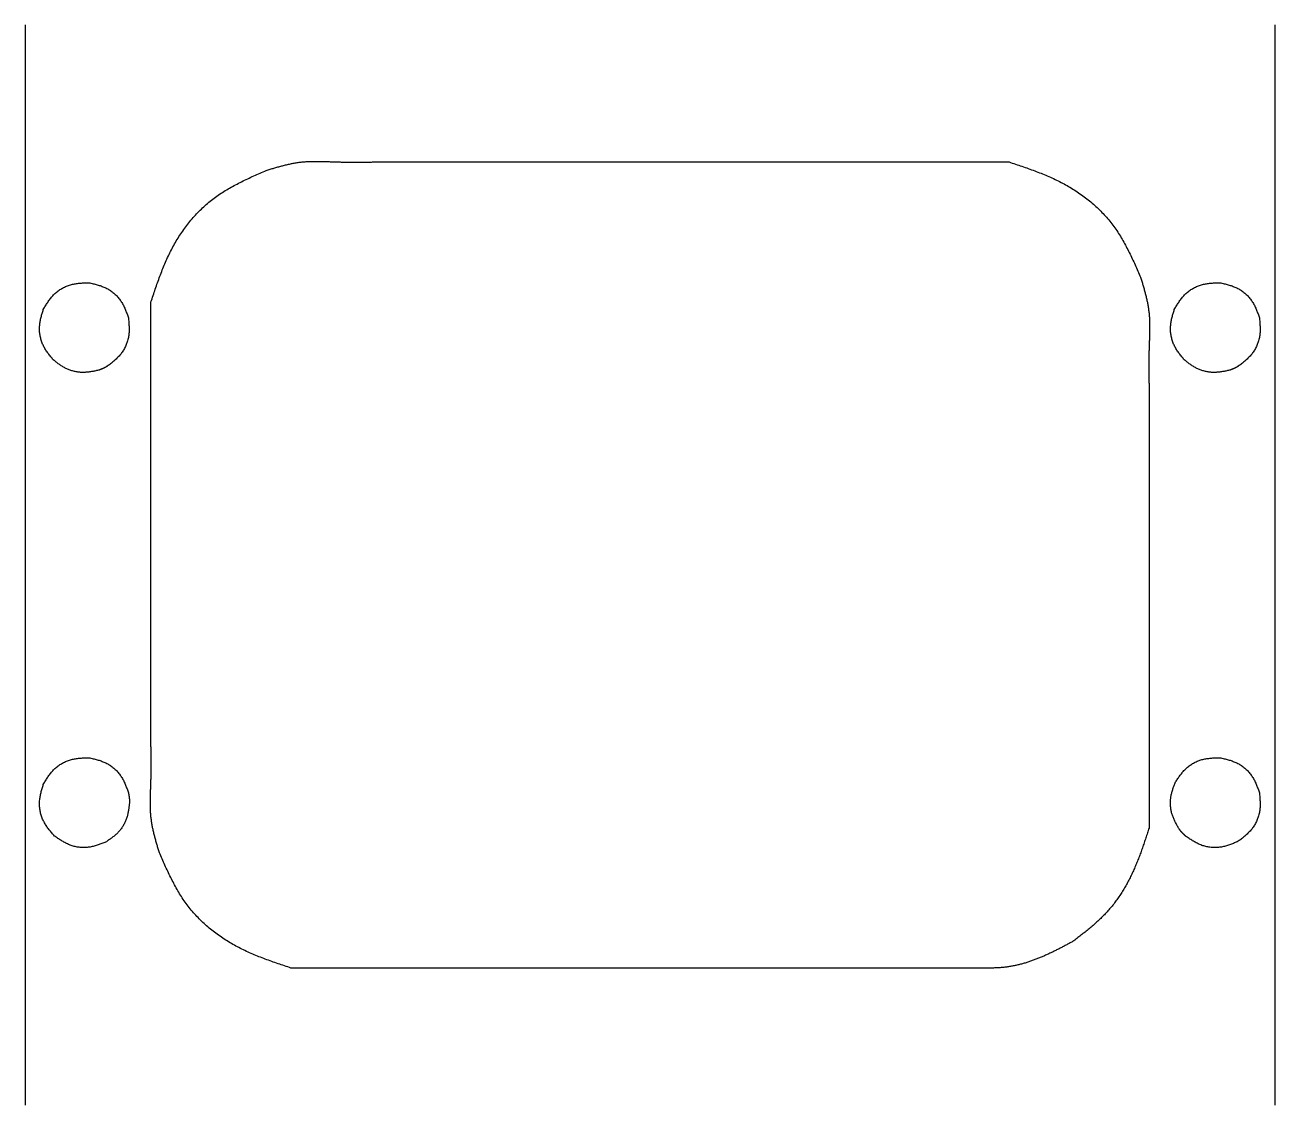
# Model space of a CAD drawing. Extents: x 0 to 125, y 0 to 433.
# Drawn here: x 0.1 to 125.1, y 108.3 to 216.3 of the extents above; entities that cross this region are included whole.
import ezdxf

# ---------------------------------------------------------------- set-up
doc = ezdxf.new("R2010")
doc.units = 0
doc.layers.add('Layer_1', color=7, linetype='CONTINUOUS')

msp = doc.modelspace()

# ---------------------------------------------------------------- linework, layer by layer
at = {"layer": 'Layer_1', "color": 7}
for p, q in [((0.141111, 216.282232), (0.141111, 108.282228)), ((125.141109, 108.282228), (125.141109, 216.282232)), ((7.481711, 181.75243), (7.481711, 181.75243)), ((120.581711, 181.75243), (120.581711, 181.75243)), ((10.591111, 138.532245), (10.591111, 138.532245)), ((115.55051, 135.88723), (115.55051, 135.88723)), ((104.906411, 124.616544), (104.906411, 124.616544))]:
    msp.add_line(p, q, dxfattribs=at)
for points, knots in [([(24.273679, 201.74435), (24.401319, 201.782933), (24.656596, 201.860099), (25.040014, 201.974172), (25.423677, 202.084671), (25.808019, 202.189941), (26.193443, 202.288228), (26.58013, 202.377719), (26.968228, 202.456659), (27.357694, 202.523279), (27.75075, 202.576062), (28.147114, 202.612878), (28.546034, 202.635771), (28.946354, 202.646906), (29.347665, 202.648469), (29.749767, 202.64262), (30.152125, 202.631586), (30.554776, 202.617598), (30.957784, 202.60283), (31.360581, 202.58949), (31.763226, 202.579755), (32.16568, 202.573231), (32.567827, 202.569527), (32.969641, 202.568249), (33.371105, 202.568989), (33.772406, 202.571342), (34.173541, 202.574905), (34.574511, 202.579272), (34.841822, 202.582453), (34.975478, 202.584043)], [0, 0, 0, 0, 0.400033, 0.800053, 1.200075, 1.597785, 1.995502, 2.393273, 2.788389, 3.183468, 3.578424, 3.977835, 4.377371, 4.776949, 5.179116, 5.581225, 5.983335, 6.386623, 6.789902, 7.193173, 7.595668, 7.998174, 8.400684, 8.802151, 9.203614, 9.605077, 10.00607, 10.407065, 10.80806, 10.80806, 10.80806, 10.80806]), ([(34.975478, 202.584032), (35.760256, 202.584032), (37.329813, 202.584032), (39.684147, 202.584032), (42.038482, 202.584032), (44.392816, 202.584032), (46.747151, 202.584032), (49.101485, 202.584032), (51.455819, 202.584032), (53.810154, 202.584032), (56.164488, 202.584032), (58.518823, 202.584032), (60.873157, 202.584032), (63.227492, 202.584032), (65.581827, 202.584032), (67.936161, 202.584032), (70.290495, 202.584032), (72.64483, 202.584032), (74.999164, 202.584032), (77.353499, 202.584032), (79.707833, 202.584032), (82.062168, 202.584032), (84.416502, 202.584032), (86.770836, 202.584032), (89.125171, 202.584032), (91.479505, 202.584032), (93.833839, 202.584032), (96.188174, 202.584032), (97.757731, 202.584032), (98.542509, 202.584032)], [0, 0, 0, 0, 2.354335, 4.708669, 7.063004, 9.417338, 11.771673, 14.126007, 16.480341, 18.834676, 21.18901, 23.543345, 25.897679, 28.252014, 30.606349, 32.960683, 35.315017, 37.669352, 40.023686, 42.37802, 44.732355, 47.08669, 49.441024, 51.795358, 54.149693, 56.504027, 58.858361, 61.212696, 63.567031, 63.567031, 63.567031, 63.567031]), ([(98.542509, 202.584032), (98.757395, 202.512437), (99.187163, 202.369248), (99.830839, 202.151536), (100.47206, 201.928139), (101.109739, 201.696195), (101.742655, 201.45281), (102.370031, 201.194892), (102.990254, 200.919669), (103.601556, 200.624733), (104.20178, 200.307836), (104.788667, 199.966818), (105.361057, 199.601925), (105.917805, 199.213362), (106.45761, 198.801425), (106.978853, 198.366045), (107.478473, 197.908455), (107.954824, 197.429037), (108.405893, 196.92814), (108.830227, 196.405154), (109.225418, 195.860495), (109.593875, 195.298013), (109.939315, 194.719397), (110.264389, 194.127545), (110.572268, 193.525058), (110.866565, 192.914019), (111.150881, 192.296439), (111.42867, 191.674051), (111.61144, 191.25806), (111.702827, 191.050061)], [0, 0, 0, 0, 0.679498, 1.358982, 2.03848, 2.716517, 3.394554, 4.072636, 4.751272, 5.429889, 6.108445, 6.786991, 7.465623, 8.14428, 8.823187, 9.50208, 10.181057, 10.854966, 11.528806, 12.202402, 12.874434, 13.546684, 14.218999, 14.89559, 15.572069, 16.248543, 16.930104, 17.611648, 18.293218, 18.293218, 18.293218, 18.293218]), ([(12.739711, 188.584031), (12.811306, 188.798917), (12.954495, 189.228685), (13.172207, 189.872361), (13.395603, 190.513581), (13.627548, 191.151261), (13.870933, 191.784177), (14.128852, 192.411554), (14.404075, 193.031776), (14.699013, 193.643079), (15.01591, 194.243303), (15.356928, 194.83019), (15.72182, 195.40258), (16.110382, 195.959328), (16.522318, 196.499133), (16.957698, 197.020375), (17.415289, 197.519996), (17.894707, 197.996347), (18.395603, 198.447415), (18.918588, 198.871749), (19.463248, 199.26694), (20.02573, 199.635397), (20.604345, 199.980838), (21.196197, 200.305912), (21.798683, 200.613791), (22.409722, 200.908087), (23.027302, 201.192403), (23.649689, 201.470192), (24.06568, 201.652963), (24.273679, 201.74435)], [0, 0, 0, 0, 0.679498, 1.358981, 2.038479, 2.716517, 3.394554, 4.072637, 4.751272, 5.429891, 6.108447, 6.786993, 7.465624, 8.144281, 8.823188, 9.502081, 10.181058, 10.854967, 11.528806, 12.202402, 12.874434, 13.546683, 14.218999, 14.895589, 15.572067, 16.24854, 16.930102, 17.611646, 18.293215, 18.293215, 18.293215, 18.293215]), ([(1.973673, 187.837048), (2.00938, 187.897083), (2.080793, 188.017151), (2.189042, 188.19658), (2.299275, 188.374227), (2.412555, 188.549377), (2.529978, 188.721211), (2.652708, 188.888978), (2.78168, 189.051661), (2.917598, 189.2082), (3.061814, 189.358137), (3.214964, 189.50003), (3.376415, 189.633582), (3.545266, 189.75837), (3.72089, 189.87416), (3.902811, 189.980578), (4.089817, 190.076915), (4.281347, 190.162945), (4.476889, 190.238236), (4.67565, 190.30222), (4.87706, 190.354489), (5.080176, 190.3963), (5.285242, 190.429049), (5.49168, 190.453869), (5.699061, 190.472073), (5.907302, 190.485043), (6.116226, 190.494136), (6.32573, 190.500626), (6.465421, 190.504078), (6.535268, 190.505804)], [0, 0, 0, 0, 0.209554, 0.419099, 0.628652, 0.836736, 1.044819, 1.252937, 1.460203, 1.667452, 1.874638, 2.084001, 2.293441, 2.502905, 2.713573, 2.924216, 3.134884, 3.344356, 3.553805, 3.763176, 3.970425, 4.177737, 4.385066, 4.593239, 4.801379, 5.009518, 5.219122, 5.428719, 5.638323, 5.638323, 5.638323, 5.638323]), ([(6.535268, 190.505804), (6.603398, 190.490397), (6.739657, 190.459583), (6.943755, 190.412082), (7.146771, 190.362142), (7.348353, 190.308532), (7.548063, 190.249958), (7.745545, 190.185081), (7.94012, 190.112696), (8.130999, 190.031807), (8.318164, 189.940986), (8.50044, 189.839183), (8.677348, 189.726908), (8.848208, 189.604887), (9.012604, 189.473646), (9.170033, 189.333518), (9.319446, 189.185439), (9.460454, 189.029872), (9.592489, 188.867171), (9.714764, 188.697913), (9.826715, 188.522515), (9.929247, 188.342263), (10.023762, 188.157354), (10.111161, 187.968691), (10.192558, 187.777086), (10.269244, 187.583047), (10.342453, 187.387159), (10.413365, 187.189915), (10.459815, 187.058128), (10.48304, 186.992233)], [0, 0, 0, 0, 0.209553, 0.419097, 0.62865, 0.836732, 1.044815, 1.252932, 1.460198, 1.667446, 1.874632, 2.083993, 2.293432, 2.502895, 2.713562, 2.924205, 3.134872, 3.344342, 3.553789, 3.763158, 3.970406, 4.177717, 4.385046, 4.593218, 4.801357, 5.009495, 5.219099, 5.428694, 5.638298, 5.638298, 5.638298, 5.638298]), ([(111.702827, 191.050061), (111.741411, 190.922421), (111.818576, 190.667145), (111.932649, 190.283727), (112.043149, 189.900065), (112.148418, 189.515722), (112.246706, 189.130298), (112.336197, 188.743611), (112.415137, 188.355514), (112.481756, 187.966049), (112.534539, 187.572993), (112.571355, 187.176629), (112.594249, 186.777709), (112.605384, 186.377389), (112.606948, 185.976078), (112.601098, 185.573976), (112.590065, 185.171619), (112.576076, 184.768967), (112.561308, 184.365959), (112.547968, 183.963162), (112.538233, 183.560517), (112.531708, 183.158063), (112.528004, 182.755917), (112.526727, 182.354103), (112.527467, 181.952638), (112.52982, 181.551337), (112.533382, 181.150202), (112.53775, 180.749231), (112.54093, 180.481921), (112.54252, 180.348265)], [0, 0, 0, 0, 0.400032, 0.800052, 1.200073, 1.597783, 1.995501, 2.393271, 2.788387, 3.183466, 3.578421, 3.977832, 4.377368, 4.776946, 5.179113, 5.581221, 5.983332, 6.38662, 6.7899, 7.193171, 7.595665, 7.99817, 8.40068, 8.802147, 9.203611, 9.605074, 10.006068, 10.407062, 10.808057, 10.808057, 10.808057, 10.808057]), ([(115.073673, 187.837048), (115.10938, 187.897083), (115.180794, 188.017151), (115.289042, 188.19658), (115.399276, 188.374227), (115.512556, 188.549377), (115.62998, 188.721211), (115.752709, 188.888978), (115.881681, 189.051661), (116.017598, 189.2082), (116.161814, 189.358137), (116.314964, 189.50003), (116.476415, 189.633582), (116.645266, 189.758369), (116.820889, 189.87416), (117.00281, 189.980578), (117.189816, 190.076915), (117.381346, 190.162946), (117.576888, 190.238239), (117.77565, 190.302223), (117.97706, 190.354492), (118.180176, 190.396302), (118.385243, 190.42905), (118.591681, 190.45387), (118.799062, 190.472075), (119.007302, 190.485046), (119.216226, 190.494139), (119.425729, 190.500629), (119.56542, 190.504081), (119.635267, 190.505807)], [0, 0, 0, 0, 0.209554, 0.419099, 0.628652, 0.836736, 1.04482, 1.252938, 1.460204, 1.667452, 1.874637, 2.084, 2.293441, 2.502904, 2.713572, 2.924216, 3.134884, 3.344356, 3.553805, 3.763176, 3.970426, 4.177738, 4.385068, 4.593241, 4.80138, 5.009519, 5.219123, 5.428719, 5.638323, 5.638323, 5.638323, 5.638323]), ([(119.635267, 190.505807), (119.703397, 190.490399), (119.839656, 190.459585), (120.043754, 190.412083), (120.24677, 190.362143), (120.448352, 190.308533), (120.648062, 190.249958), (120.845543, 190.185081), (121.040119, 190.112696), (121.230998, 190.031807), (121.418163, 189.940986), (121.60044, 189.839183), (121.777348, 189.726909), (121.948208, 189.604887), (122.112605, 189.473646), (122.270034, 189.333518), (122.419447, 189.185439), (122.560456, 189.029872), (122.692491, 188.867171), (122.814766, 188.697913), (122.926717, 188.522516), (123.029248, 188.342263), (123.123763, 188.157354), (123.21116, 187.968692), (123.292558, 187.777086), (123.369244, 187.583047), (123.442452, 187.387159), (123.513365, 187.189915), (123.559814, 187.058128), (123.58304, 186.992233)], [0, 0, 0, 0, 0.209553, 0.419097, 0.62865, 0.836732, 1.044815, 1.252932, 1.460198, 1.667447, 1.874632, 2.083994, 2.293434, 2.502897, 2.713564, 2.924207, 3.134874, 3.344345, 3.553792, 3.763162, 3.970409, 4.177719, 4.385047, 4.59322, 4.801358, 5.009497, 5.219101, 5.428696, 5.6383, 5.6383, 5.6383, 5.6383]), ([(2.971464, 182.793969), (2.928731, 182.846411), (2.843266, 182.951293), (2.716021, 183.109392), (2.59097, 183.26868), (2.469081, 183.429862), (2.351421, 183.593642), (2.239017, 183.760801), (2.133056, 183.931845), (2.034693, 184.107073), (1.944768, 184.287509), (1.864733, 184.473275), (1.794659, 184.663743), (1.734648, 184.85802), (1.684719, 185.055498), (1.645055, 185.255658), (1.615907, 185.457248), (1.597309, 185.659718), (1.589481, 185.862499), (1.592678, 186.064745), (1.607081, 186.265849), (1.631301, 186.465365), (1.664163, 186.663909), (1.704481, 186.861314), (1.750964, 187.057598), (1.802359, 187.253091), (1.857412, 187.448036), (1.914952, 187.64272), (1.954099, 187.772271), (1.973673, 187.837048)], [0, 0, 0, 0, 0.202945, 0.405882, 0.608826, 0.810453, 1.01208, 1.213737, 1.414644, 1.615535, 1.81637, 2.019171, 2.22204, 2.42493, 2.628896, 2.832841, 3.036808, 3.23968, 3.442531, 3.645313, 3.846179, 4.047103, 4.248043, 4.44975, 4.651427, 4.853104, 5.056113, 5.259114, 5.462123, 5.462123, 5.462123, 5.462123]), ([(12.739711, 144.216186), (12.739711, 144.763937), (12.739711, 145.85944), (12.739711, 147.502694), (12.739711, 149.145947), (12.739711, 150.789201), (12.739711, 152.432454), (12.739711, 154.075707), (12.739711, 155.71896), (12.739711, 157.362213), (12.739711, 159.005467), (12.739711, 160.64872), (12.739711, 162.291974), (12.739711, 163.935227), (12.739711, 165.578481), (12.739711, 167.221734), (12.739711, 168.864988), (12.739711, 170.508241), (12.739711, 172.151495), (12.739711, 173.794749), (12.739711, 175.438003), (12.739711, 177.081257), (12.739711, 178.72451), (12.739711, 180.367764), (12.739711, 182.011017), (12.739711, 183.65427), (12.739711, 185.297524), (12.739711, 186.940778), (12.739711, 188.03628), (12.739711, 188.584031)], [0, 0, 0, 0, 1.643254, 3.286508, 4.929761, 6.573015, 8.216268, 9.859521, 11.502774, 13.146027, 14.78928, 16.432534, 18.075788, 19.719041, 21.362295, 23.005548, 24.648802, 26.292055, 27.935309, 29.578563, 31.221817, 32.865071, 34.508325, 36.151578, 37.794831, 39.438084, 41.081338, 42.724592, 44.367845, 44.367845, 44.367845, 44.367845]), ([(116.071464, 182.793969), (116.028731, 182.846411), (115.943267, 182.951293), (115.816023, 183.109392), (115.690972, 183.26868), (115.569083, 183.429863), (115.451422, 183.593643), (115.339018, 183.760802), (115.233056, 183.931847), (115.134692, 184.107075), (115.044767, 184.287511), (114.964733, 184.473278), (114.89466, 184.663746), (114.83465, 184.858023), (114.784721, 185.0555), (114.745057, 185.255658), (114.715908, 185.457248), (114.69731, 185.659718), (114.689482, 185.862498), (114.692677, 186.064745), (114.707081, 186.265849), (114.7313, 186.465365), (114.764163, 186.663909), (114.804481, 186.861314), (114.850964, 187.057598), (114.90236, 187.253091), (114.957412, 187.448036), (115.014952, 187.64272), (115.054099, 187.772271), (115.073673, 187.837048)], [0, 0, 0, 0, 0.202944, 0.405881, 0.608825, 0.810452, 1.01208, 1.213737, 1.414645, 1.615537, 1.816373, 2.019173, 2.222042, 2.424931, 2.628897, 2.832841, 3.036807, 3.239679, 3.44253, 3.645312, 3.846179, 4.047102, 4.248042, 4.44975, 4.651427, 4.853103, 5.056112, 5.259113, 5.462122, 5.462122, 5.462122, 5.462122]), ([(10.48304, 186.992233), (10.48944, 186.922676), (10.502238, 186.783565), (10.520129, 186.574778), (10.535366, 186.366266), (10.54667, 186.157983), (10.552673, 185.949947), (10.551991, 185.742083), (10.54327, 185.534663), (10.525318, 185.32813), (10.496773, 185.122062), (10.456276, 184.917248), (10.404162, 184.714305), (10.34091, 184.514102), (10.266891, 184.317197), (10.182267, 184.124172), (10.087604, 183.936315), (9.983223, 183.754136), (9.869286, 183.578286), (9.746097, 183.409692), (9.61388, 183.249017), (9.474135, 183.0958), (9.327485, 182.948768), (9.175066, 182.807344), (9.017995, 182.670717), (8.857153, 182.537819), (8.693479, 182.407656), (8.527805, 182.279258), (8.416824, 182.194355), (8.361333, 182.151902)], [0, 0, 0, 0, 0.209552, 0.419096, 0.628648, 0.836731, 1.044814, 1.25293, 1.460196, 1.667445, 1.87463, 2.083992, 2.293431, 2.502894, 2.71356, 2.924203, 3.13487, 3.34434, 3.553787, 3.763157, 3.970406, 4.177718, 4.385047, 4.593219, 4.801358, 5.009497, 5.219101, 5.428696, 5.6383, 5.6383, 5.6383, 5.6383]), ([(123.58304, 186.992233), (123.589439, 186.922676), (123.602238, 186.783564), (123.620128, 186.574777), (123.635365, 186.366265), (123.646668, 186.157982), (123.652671, 185.949947), (123.651989, 185.742083), (123.643269, 185.534662), (123.625317, 185.32813), (123.596773, 185.122062), (123.556275, 184.917249), (123.50416, 184.714306), (123.440908, 184.514102), (123.366888, 184.317197), (123.282265, 184.124172), (123.187603, 183.936314), (123.083223, 183.754134), (122.969285, 183.578283), (122.846097, 183.409689), (122.713879, 183.249014), (122.574134, 183.095798), (122.427484, 182.948766), (122.275065, 182.807343), (122.117994, 182.670716), (121.957152, 182.537818), (121.793478, 182.407656), (121.627804, 182.279258), (121.516823, 182.194355), (121.461332, 182.151902)], [0, 0, 0, 0, 0.209552, 0.419097, 0.628649, 0.836732, 1.044815, 1.252931, 1.460196, 1.667445, 1.87463, 2.083992, 2.293431, 2.502894, 2.713561, 2.924204, 3.134871, 3.344342, 3.553789, 3.763159, 3.970407, 4.177719, 4.385048, 4.593221, 4.801359, 5.009498, 5.219101, 5.428697, 5.638301, 5.638301, 5.638301, 5.638301]), ([(7.481711, 181.75243), (7.422874, 181.74028), (7.305202, 181.715979), (7.128501, 181.680467), (6.951714, 181.646888), (6.774694, 181.616174), (6.597329, 181.589302), (6.419438, 181.567252), (6.241062, 181.551017), (6.062358, 181.541519), (5.883033, 181.539698), (5.703441, 181.546576), (5.523991, 181.562027), (5.345212, 181.585889), (5.167498, 181.618024), (4.991236, 181.658408), (4.817293, 181.706862), (4.646041, 181.763271), (4.477912, 181.827616), (4.313451, 181.899856), (4.153104, 181.979954), (3.996749, 182.06681), (3.843679, 182.159699), (3.69363, 182.257705), (3.546198, 182.359901), (3.400789, 182.465464), (3.256861, 182.573549), (3.113864, 182.683374), (3.018931, 182.757104), (2.971464, 182.793969)], [0, 0, 0, 0, 0.180235, 0.360465, 0.540699, 0.720063, 0.899428, 1.078814, 1.257741, 1.436657, 1.615538, 1.795553, 1.975612, 2.155683, 2.336451, 2.517207, 2.697977, 2.877954, 3.057919, 3.237836, 3.416616, 3.595436, 3.774267, 3.953651, 4.133014, 4.312377, 4.49268, 4.672979, 4.853284, 4.853284, 4.853284, 4.853284]), ([(120.581711, 181.75243), (120.522874, 181.74028), (120.405202, 181.71598), (120.2285, 181.680468), (120.051713, 181.64689), (119.874693, 181.616176), (119.697328, 181.589304), (119.519437, 181.567253), (119.341061, 181.551018), (119.162358, 181.541519), (118.983032, 181.539699), (118.803441, 181.546576), (118.62399, 181.562027), (118.445211, 181.585889), (118.267497, 181.618024), (118.091235, 181.658408), (117.917292, 181.706862), (117.74604, 181.763272), (117.577911, 181.827618), (117.41345, 181.899859), (117.253104, 181.979957), (117.096749, 182.066812), (116.943678, 182.159701), (116.793629, 182.257707), (116.646197, 182.359902), (116.500788, 182.465465), (116.35686, 182.57355), (116.213864, 182.683374), (116.118931, 182.757104), (116.071464, 182.793969)], [0, 0, 0, 0, 0.180235, 0.360465, 0.540699, 0.720064, 0.899429, 1.078814, 1.257741, 1.436657, 1.615538, 1.795553, 1.975612, 2.155684, 2.336452, 2.517207, 2.697977, 2.877955, 3.05792, 3.237837, 3.416618, 3.595437, 3.774268, 3.953652, 4.133015, 4.312377, 4.49268, 4.672979, 4.853283, 4.853283, 4.853283, 4.853283]), ([(8.361347, 182.151902), (8.350933, 182.146038), (8.330106, 182.134311), (8.298847, 182.116752), (8.267553, 182.09926), (8.236207, 182.081866), (8.20479, 182.064604), (8.173284, 182.047507), (8.141671, 182.030608), (8.109936, 182.013941), (8.07806, 181.997537), (8.046028, 181.981431), (8.013842, 181.965628), (7.981505, 181.950131), (7.949019, 181.934945), (7.916387, 181.920074), (7.883614, 181.905523), (7.850701, 181.891296), (7.817652, 181.877397), (7.784469, 181.863831), (7.751154, 181.850603), (7.717725, 181.837675), (7.684193, 181.825009), (7.650577, 181.812568), (7.616889, 181.800315), (7.583145, 181.788213), (7.549358, 181.776223), (7.515541, 181.764308), (7.492988, 181.756389), (7.481711, 181.75243)], [0, 0, 0, 0, 0.035853, 0.071706, 0.107559, 0.143406, 0.179252, 0.215099, 0.250944, 0.286789, 0.322634, 0.35849, 0.394347, 0.430203, 0.466064, 0.501924, 0.537784, 0.573637, 0.60949, 0.645342, 0.681183, 0.717024, 0.752866, 0.788712, 0.824559, 0.860405, 0.896259, 0.932113, 0.967968, 0.967968, 0.967968, 0.967968]), ([(121.461347, 182.151902), (121.450933, 182.146038), (121.430106, 182.134311), (121.398847, 182.116752), (121.367553, 182.09926), (121.336206, 182.081866), (121.304789, 182.064604), (121.273283, 182.047507), (121.24167, 182.030608), (121.209936, 182.013941), (121.17806, 181.997537), (121.146028, 181.981431), (121.113841, 181.965628), (121.081504, 181.950131), (121.049019, 181.934945), (121.016386, 181.920074), (120.983613, 181.905523), (120.950701, 181.891296), (120.917651, 181.877397), (120.884468, 181.863831), (120.851153, 181.850603), (120.817723, 181.837675), (120.784192, 181.825009), (120.750575, 181.812568), (120.716888, 181.800316), (120.683144, 181.788213), (120.649356, 181.776223), (120.61554, 181.764308), (120.592987, 181.756389), (120.581711, 181.75243)], [0, 0, 0, 0, 0.035853, 0.071706, 0.10756, 0.143406, 0.179253, 0.2151, 0.250945, 0.28679, 0.322634, 0.358491, 0.394347, 0.430204, 0.466064, 0.501925, 0.537785, 0.573638, 0.60949, 0.645343, 0.681184, 0.717026, 0.752867, 0.788714, 0.82456, 0.860406, 0.89626, 0.932114, 0.967968, 0.967968, 0.967968, 0.967968]), ([(112.542509, 180.348265), (112.542509, 179.800514), (112.542509, 178.705012), (112.542509, 177.061758), (112.542509, 175.418505), (112.542509, 173.775252), (112.542509, 172.131998), (112.542509, 170.488745), (112.542509, 168.845491), (112.542509, 167.202238), (112.542509, 165.558984), (112.542509, 163.915731), (112.542509, 162.272477), (112.542509, 160.629223), (112.542509, 158.985969), (112.542509, 157.342716), (112.542509, 155.699462), (112.542509, 154.056209), (112.542509, 152.412956), (112.542509, 150.769703), (112.542509, 149.126449), (112.542509, 147.483195), (112.542509, 145.839941), (112.542509, 144.196687), (112.542509, 142.553434), (112.542509, 140.910181), (112.542509, 139.266927), (112.542509, 137.623673), (112.542509, 136.528171), (112.542509, 135.98042)], [0, 0, 0, 0, 1.643253, 3.286507, 4.92976, 6.573013, 8.216267, 9.85952, 11.502774, 13.146027, 14.78928, 16.432534, 18.075788, 19.719042, 21.362296, 23.005549, 24.648803, 26.292056, 27.935309, 29.578562, 31.221816, 32.86507, 34.508325, 36.151578, 37.794831, 39.438084, 41.081338, 42.724592, 44.367845, 44.367845, 44.367845, 44.367845]), ([(13.579393, 133.514396), (13.540809, 133.642036), (13.463644, 133.897311), (13.349571, 134.280729), (13.239072, 134.664391), (13.133802, 135.048733), (13.035515, 135.434156), (12.946024, 135.820843), (12.867084, 136.20894), (12.800464, 136.598405), (12.747681, 136.991461), (12.710865, 137.387825), (12.687972, 137.786745), (12.676837, 138.187064), (12.675274, 138.588375), (12.681123, 138.990477), (12.692157, 139.392834), (12.706145, 139.795484), (12.720913, 140.198492), (12.734252, 140.60129), (12.743988, 141.003935), (12.750512, 141.406388), (12.754216, 141.808535), (12.755494, 142.210348), (12.754754, 142.611813), (12.752401, 143.013114), (12.748838, 143.414249), (12.744471, 143.815219), (12.74129, 144.08253), (12.7397, 144.216186)], [0, 0, 0, 0, 0.400031, 0.800051, 1.200072, 1.597782, 1.995498, 2.393268, 2.788384, 3.183462, 3.578417, 3.977829, 4.377365, 4.776943, 5.17911, 5.581217, 5.983327, 6.386615, 6.789894, 7.193165, 7.595659, 7.998165, 8.400675, 8.802142, 9.203605, 9.605068, 10.006062, 10.407056, 10.808051, 10.808051, 10.808051, 10.808051]), ([(1.973676, 140.337053), (2.009383, 140.397089), (2.080796, 140.517158), (2.189044, 140.69659), (2.299278, 140.87424), (2.412558, 141.049392), (2.529982, 141.221229), (2.652711, 141.388999), (2.781682, 141.551686), (2.917599, 141.70823), (3.061814, 141.858172), (3.214963, 142.000071), (3.376411, 142.133628), (3.545261, 142.258423), (3.720882, 142.37422), (3.902801, 142.480646), (4.089805, 142.57699), (4.281334, 142.663028), (4.476875, 142.738326), (4.675636, 142.802316), (4.877047, 142.854589), (5.080164, 142.896403), (5.285232, 142.929154), (5.491671, 142.953976), (5.699055, 142.972181), (5.907298, 142.985153), (6.116224, 142.994247), (6.32573, 143.000737), (6.465422, 143.00419), (6.53527, 143.005916)], [0, 0, 0, 0, 0.209556, 0.419103, 0.628658, 0.836744, 1.04483, 1.25295, 1.460219, 1.667472, 1.87466, 2.084025, 2.293468, 2.502934, 2.713604, 2.924249, 3.134919, 3.344393, 3.553843, 3.763217, 3.970467, 4.177781, 4.385112, 4.593287, 4.801429, 5.009571, 5.219177, 5.428775, 5.638382, 5.638382, 5.638382, 5.638382]), ([(6.53527, 143.005916), (6.603401, 142.990507), (6.73966, 142.95969), (6.943758, 142.912185), (7.146775, 142.86224), (7.348358, 142.808627), (7.548068, 142.750048), (7.745549, 142.685166), (7.940125, 142.612777), (8.131003, 142.531882), (8.318167, 142.441056), (8.500442, 142.339247), (8.677348, 142.226967), (8.848206, 142.10494), (9.0126, 141.973692), (9.170027, 141.833558), (9.319438, 141.685474), (9.460445, 141.529902), (9.592478, 141.367196), (9.714752, 141.197934), (9.826703, 141.022533), (9.929234, 140.842278), (10.02375, 140.657368), (10.111149, 140.468704), (10.192548, 140.277097), (10.269236, 140.083057), (10.342446, 139.887168), (10.413361, 139.689923), (10.459811, 139.558136), (10.483037, 139.492241)], [0, 0, 0, 0, 0.209555, 0.419101, 0.628654, 0.836739, 1.044823, 1.252941, 1.460208, 1.667458, 1.874645, 2.084009, 2.293449, 2.502914, 2.713583, 2.924228, 3.134898, 3.344371, 3.55382, 3.763193, 3.970443, 4.177756, 4.385086, 4.59326, 4.801401, 5.009541, 5.219146, 5.428742, 5.638347, 5.638347, 5.638347, 5.638347]), ([(115.147302, 140.498459), (115.183971, 140.555308), (115.257309, 140.669004), (115.368347, 140.838882), (115.481194, 141.007042), (115.596821, 141.17278), (115.716226, 141.335299), (115.840468, 141.493862), (115.970397, 141.6475), (116.106653, 141.795205), (116.250471, 141.936493), (116.402413, 142.070021), (116.561906, 142.195528), (116.728131, 142.312643), (116.900515, 142.421158), (117.078623, 142.520739), (117.26134, 142.610761), (117.448157, 142.69102), (117.638596, 142.761132), (117.831935, 142.820594), (118.02765, 142.869044), (118.224889, 142.907667), (118.423874, 142.937768), (118.624082, 142.960424), (118.825128, 142.97687), (119.026939, 142.988398), (119.229361, 142.996279), (119.432302, 143.001713), (119.567613, 143.004515), (119.63527, 143.005916)], [0, 0, 0, 0, 0.202949, 0.405889, 0.608838, 0.810469, 1.012102, 1.213764, 1.414676, 1.615573, 1.816414, 2.019218, 2.222091, 2.424985, 2.628955, 2.832904, 3.036875, 3.239751, 3.442606, 3.645392, 3.846262, 4.04719, 4.248134, 4.449846, 4.651528, 4.85321, 5.056223, 5.259229, 5.462244, 5.462244, 5.462244, 5.462244]), ([(119.63527, 143.005916), (119.703401, 142.990508), (119.83966, 142.959691), (120.043759, 142.912186), (120.246776, 142.862242), (120.448359, 142.808628), (120.648069, 142.750049), (120.84555, 142.685168), (121.040125, 142.612779), (121.231003, 142.531885), (121.418166, 142.441058), (121.600441, 142.33925), (121.777347, 142.226969), (121.948206, 142.104942), (122.1126, 141.973694), (122.270027, 141.83356), (122.419438, 141.685476), (122.560444, 141.529903), (122.692478, 141.367197), (122.814751, 141.197935), (122.926702, 141.022533), (123.029233, 140.842278), (123.123749, 140.657368), (123.211149, 140.468704), (123.292548, 140.277097), (123.369235, 140.083057), (123.442446, 139.887168), (123.51336, 139.689923), (123.559811, 139.558136), (123.583037, 139.492241)], [0, 0, 0, 0, 0.209555, 0.419101, 0.628655, 0.836739, 1.044824, 1.252942, 1.460208, 1.667458, 1.874643, 2.084007, 2.293448, 2.502913, 2.713583, 2.924228, 3.134897, 3.344371, 3.553821, 3.763194, 3.970444, 4.177757, 4.385087, 4.593261, 4.801401, 5.009541, 5.219146, 5.428743, 5.638348, 5.638348, 5.638348, 5.638348]), ([(3.102229, 135.174097), (3.056167, 135.226608), (2.964045, 135.331627), (2.826849, 135.490021), (2.691962, 135.649752), (2.560391, 135.81161), (2.433253, 135.976383), (2.311623, 136.144946), (2.196756, 136.317874), (2.08988, 136.49551), (1.991847, 136.678998), (1.904224, 136.868498), (1.827099, 137.063313), (1.760596, 137.262459), (1.704743, 137.465265), (1.659749, 137.671164), (1.625913, 137.878784), (1.603278, 138.087521), (1.592095, 138.296757), (1.592661, 138.50556), (1.605187, 138.713262), (1.628187, 138.919354), (1.660408, 139.124502), (1.700593, 139.328503), (1.747363, 139.531358), (1.799375, 139.733412), (1.855285, 139.934919), (1.913851, 140.136173), (1.953734, 140.270092), (1.973676, 140.337053)], [0, 0, 0, 0, 0.209551, 0.419093, 0.628644, 0.836725, 1.044806, 1.252921, 1.460185, 1.667432, 1.874615, 2.083975, 2.293413, 2.502875, 2.71354, 2.92418, 3.134845, 3.344315, 3.553761, 3.763129, 3.970376, 4.177686, 4.385013, 4.593183, 4.80132, 5.009457, 5.219059, 5.428653, 5.638255, 5.638255, 5.638255, 5.638255]), ([(115.55051, 135.88723), (115.520774, 135.939431), (115.461304, 136.043832), (115.37293, 136.200907), (115.28637, 136.358662), (115.202461, 136.517523), (115.1221, 136.677899), (115.046161, 136.840265), (114.975602, 137.004889), (114.911349, 137.171906), (114.854205, 137.341887), (114.805252, 137.514809), (114.764497, 137.690247), (114.731947, 137.867644), (114.707593, 138.046584), (114.691531, 138.226692), (114.683861, 138.407088), (114.684587, 138.587384), (114.693826, 138.767163), (114.711706, 138.945893), (114.73833, 139.123138), (114.772613, 139.298677), (114.813648, 139.472955), (114.860483, 139.645942), (114.912111, 139.817734), (114.967567, 139.988643), (115.025878, 140.158924), (115.086131, 140.328856), (115.126911, 140.441924), (115.147302, 140.498459)], [0, 0, 0, 0, 0.180229, 0.360453, 0.540682, 0.720041, 0.899401, 1.078781, 1.257702, 1.436613, 1.615488, 1.795498, 1.975552, 2.155618, 2.336379, 2.517128, 2.697891, 2.877863, 3.057822, 3.237734, 3.41651, 3.595324, 3.774149, 3.953528, 4.132885, 4.312242, 4.49254, 4.672833, 4.853132, 4.853132, 4.853132, 4.853132]), ([(10.483037, 139.492241), (10.485395, 139.480525), (10.490112, 139.457094), (10.49715, 139.42194), (10.504115, 139.386774), (10.51097, 139.351588), (10.517678, 139.316375), (10.524201, 139.281128), (10.530503, 139.245842), (10.536547, 139.210511), (10.542298, 139.175127), (10.547717, 139.139687), (10.552803, 139.104194), (10.557548, 139.068653), (10.561951, 139.033066), (10.566008, 138.997437), (10.569716, 138.961772), (10.573073, 138.926075), (10.576076, 138.890349), (10.578722, 138.854598), (10.581008, 138.818827), (10.582973, 138.78304), (10.584658, 138.747237), (10.586102, 138.711423), (10.587346, 138.675599), (10.588429, 138.639767), (10.58939, 138.60393), (10.59027, 138.568088), (10.590829, 138.544193), (10.591109, 138.532245)], [0, 0, 0, 0, 0.035852, 0.071703, 0.107554, 0.1434, 0.179246, 0.215092, 0.250936, 0.28678, 0.322624, 0.358478, 0.394334, 0.430189, 0.466047, 0.501906, 0.537765, 0.573616, 0.609468, 0.645319, 0.681159, 0.717, 0.75284, 0.788686, 0.824531, 0.860376, 0.896229, 0.932082, 0.967934, 0.967934, 0.967934, 0.967934]), ([(123.583037, 139.492241), (123.589437, 139.422684), (123.602236, 139.283574), (123.620128, 139.074787), (123.635366, 138.866277), (123.646671, 138.657996), (123.652676, 138.449961), (123.651998, 138.242098), (123.643283, 138.034679), (123.625338, 137.828148), (123.596799, 137.62208), (123.556304, 137.417268), (123.50419, 137.214326), (123.440938, 137.014123), (123.36692, 136.817218), (123.282298, 136.624194), (123.187637, 136.436337), (123.083258, 136.254159), (122.96932, 136.07831), (122.846131, 135.909719), (122.713913, 135.749048), (122.574166, 135.595836), (122.427514, 135.448809), (122.275093, 135.307391), (122.118019, 135.170769), (121.957174, 135.037877), (121.793496, 134.907721), (121.627819, 134.77933), (121.516836, 134.69443), (121.461344, 134.65198)], [0, 0, 0, 0, 0.209551, 0.419094, 0.628645, 0.836727, 1.044808, 1.252923, 1.460188, 1.667435, 1.874618, 2.083979, 2.293417, 2.502879, 2.713545, 2.924186, 3.134852, 3.344321, 3.553767, 3.763135, 3.970381, 4.17769, 4.385017, 4.593188, 4.801325, 5.009463, 5.219065, 5.428659, 5.638261, 5.638261, 5.638261, 5.638261]), ([(10.591111, 138.532245), (10.584485, 138.472535), (10.571233, 138.353116), (10.550403, 138.174093), (10.527707, 137.995586), (10.502216, 137.817743), (10.472964, 137.64076), (10.438964, 137.464766), (10.399284, 137.290107), (10.353096, 137.117219), (10.299414, 136.946111), (10.237379, 136.777439), (10.167234, 136.61155), (10.089298, 136.448899), (10.003824, 136.289816), (9.910954, 136.134664), (9.811126, 135.98421), (9.704564, 135.838774), (9.591419, 135.698759), (9.471899, 135.564672), (9.346176, 135.436927), (9.21526, 135.315066), (9.079621, 135.198193), (8.94005, 135.085774), (8.797303, 134.977138), (8.651979, 134.871467), (8.504713, 134.767984), (8.356081, 134.665923), (8.256628, 134.598421), (8.206901, 134.564669)], [0, 0, 0, 0, 0.18023, 0.360456, 0.540686, 0.720046, 0.899407, 1.078788, 1.257711, 1.436624, 1.615501, 1.795511, 1.975565, 2.155632, 2.336394, 2.517144, 2.697908, 2.87788, 3.057839, 3.237752, 3.416528, 3.595343, 3.774169, 3.953549, 4.132907, 4.312265, 4.492563, 4.672857, 4.853156, 4.853156, 4.853156, 4.853156]), ([(8.206901, 134.564669), (8.143819, 134.540233), (8.017659, 134.491361), (7.827974, 134.419198), (7.637837, 134.349489), (7.446875, 134.283373), (7.254748, 134.222081), (7.061033, 134.166833), (6.865613, 134.118913), (6.668562, 134.079511), (6.469165, 134.049743), (6.267757, 134.031024), (6.064955, 134.02323), (5.861639, 134.02618), (5.658394, 134.039705), (5.45577, 134.063823), (5.255036, 134.098394), (5.056726, 134.143288), (4.861449, 134.198525), (4.670087, 134.264078), (4.483273, 134.339924), (4.301002, 134.424607), (4.122325, 134.517208), (3.947037, 134.616554), (3.774721, 134.721419), (3.604676, 134.830712), (3.436282, 134.943313), (3.268904, 135.058199), (3.157788, 135.135464), (3.102229, 135.174097)], [0, 0, 0, 0, 0.202947, 0.405887, 0.608834, 0.810465, 1.012095, 1.213756, 1.414666, 1.615561, 1.8164, 2.019203, 2.222075, 2.424968, 2.628937, 2.832884, 3.036852, 3.23973, 3.442589, 3.645379, 3.846249, 4.047175, 4.248116, 4.449826, 4.651507, 4.853187, 5.056198, 5.259203, 5.462215, 5.462215, 5.462215, 5.462215]), ([(112.542509, 135.98042), (112.489205, 135.815375), (112.382596, 135.485286), (112.221217, 134.990626), (112.056929, 134.496978), (111.888279, 134.004854), (111.713819, 133.514806), (111.53201, 133.027144), (111.341431, 132.542544), (111.140763, 132.061741), (110.929372, 131.587012), (110.706139, 131.119208), (110.470725, 130.658903), (110.222196, 130.205702), (109.960169, 129.760334), (109.684147, 129.323651), (109.394079, 128.897189), (109.089656, 128.481909), (108.770593, 128.078916), (108.435068, 127.68762), (108.082636, 127.309479), (107.715457, 126.943542), (107.336115, 126.589073), (106.946562, 126.244741), (106.548637, 125.908988), (106.144029, 125.580047), (105.734356, 125.256111), (105.321107, 124.935389), (105.044644, 124.722827), (104.906411, 124.616544)], [0, 0, 0, 0, 0.520319, 1.040633, 1.560952, 2.081109, 2.601265, 3.121433, 3.642394, 4.163352, 4.6843, 5.20123, 5.718177, 6.235128, 6.751624, 7.268123, 7.784661, 8.298602, 8.812514, 9.326315, 9.844525, 10.36284, 10.881187, 11.401836, 11.922431, 12.443021, 12.96612, 13.489212, 14.012318, 14.012318, 14.012318, 14.012318]), ([(116.202229, 135.1741), (116.193434, 135.182192), (116.175845, 135.198375), (116.149487, 135.222677), (116.123181, 135.247034), (116.096953, 135.271471), (116.070828, 135.296017), (116.044833, 135.320698), (116.018993, 135.345541), (115.993336, 135.370572), (115.967885, 135.395819), (115.942671, 135.421305), (115.917696, 135.447032), (115.892967, 135.472997), (115.868487, 135.499199), (115.844261, 135.525639), (115.820295, 135.552311), (115.796595, 135.579217), (115.773164, 135.606354), (115.750009, 135.633722), (115.727133, 135.661318), (115.704508, 135.689115), (115.682101, 135.71709), (115.659882, 135.745217), (115.63782, 135.773468), (115.615883, 135.80182), (115.59404, 135.830248), (115.572259, 135.858727), (115.55776, 135.877729), (115.55051, 135.88723)], [0, 0, 0, 0, 0.035852, 0.071704, 0.107556, 0.143402, 0.179249, 0.215096, 0.25094, 0.286784, 0.322628, 0.358483, 0.394338, 0.430193, 0.466052, 0.501911, 0.537771, 0.573624, 0.609476, 0.645329, 0.681169, 0.717009, 0.75285, 0.788695, 0.82454, 0.860385, 0.896238, 0.932091, 0.967944, 0.967944, 0.967944, 0.967944]), ([(121.461341, 134.65198), (121.397165, 134.624399), (121.268816, 134.569239), (121.075774, 134.487705), (120.882174, 134.408781), (120.687576, 134.333668), (120.491576, 134.263671), (120.293673, 134.200084), (120.093708, 134.144278), (119.891735, 134.097525), (119.68693, 134.060991), (119.479624, 134.036215), (119.270508, 134.023066), (119.060555, 134.021357), (118.850412, 134.030908), (118.640683, 134.051742), (118.432765, 134.083719), (118.227245, 134.126692), (118.024791, 134.18071), (117.826379, 134.24577), (117.632709, 134.321865), (117.443807, 134.407426), (117.258653, 134.501465), (117.07705, 134.602723), (116.898572, 134.709889), (116.722475, 134.821793), (116.548105, 134.937237), (116.374795, 135.055128), (116.259752, 135.134442), (116.202229, 135.1741)], [0, 0, 0, 0, 0.209555, 0.419101, 0.628654, 0.836739, 1.044823, 1.252942, 1.46021, 1.667461, 1.874648, 2.084012, 2.293454, 2.502919, 2.713587, 2.924232, 3.1349, 3.344373, 3.553821, 3.763192, 3.970442, 4.177756, 4.385086, 4.593261, 4.801401, 5.009542, 5.219147, 5.428744, 5.63835, 5.63835, 5.63835, 5.63835]), ([(26.739712, 121.980419), (26.524826, 122.052015), (26.09506, 122.195206), (25.451385, 122.41292), (24.810166, 122.636319), (24.172487, 122.868266), (23.539572, 123.111653), (22.912196, 123.369573), (22.291974, 123.644798), (21.680672, 123.939737), (21.080448, 124.256635), (20.493562, 124.597653), (19.921173, 124.962546), (19.364425, 125.351108), (18.824619, 125.763044), (18.303377, 126.198423), (17.803756, 126.656013), (17.327404, 127.13543), (16.876335, 127.636325), (16.452, 128.15931), (16.056808, 128.703968), (15.68835, 129.26645), (15.342909, 129.845064), (15.017834, 130.436916), (14.709955, 131.039401), (14.415658, 131.650439), (14.131341, 132.268019), (13.853552, 132.890406), (13.67078, 133.306397), (13.579393, 133.514396)], [0, 0, 0, 0, 0.679497, 1.35898, 2.038478, 2.716516, 3.394553, 4.072635, 4.751271, 5.429889, 6.108445, 6.786991, 7.465622, 8.144278, 8.823185, 9.502078, 10.181055, 10.854964, 11.528803, 12.202399, 12.874431, 13.54668, 14.218995, 14.895585, 15.572063, 16.248536, 16.930097, 17.611641, 18.293211, 18.293211, 18.293211, 18.293211]), ([(104.906411, 124.616544), (104.79461, 124.557197), (104.571007, 124.438502), (104.235228, 124.261166), (103.898653, 124.085213), (103.560918, 123.911357), (103.221677, 123.740317), (102.880424, 123.572736), (102.536848, 123.409361), (102.190676, 123.25093), (101.842448, 123.098529), (101.491978, 122.952879), (101.139141, 122.814664), (100.783478, 122.684462), (100.424938, 122.56301), (100.063486, 122.451138), (99.699532, 122.349814), (99.3332, 122.259861), (98.964705, 122.18215), (98.593697, 122.117491), (98.220506, 122.066859), (97.845808, 122.028722), (97.469607, 122.001485), (97.092324, 121.983644), (96.714239, 121.973644), (96.335524, 121.969893), (95.956262, 121.970801), (95.576485, 121.97483), (95.323314, 121.978556), (95.196728, 121.980419)], [0, 0, 0, 0, 0.37973, 0.759459, 1.139191, 1.519104, 1.899017, 2.278933, 2.65962, 3.040307, 3.420998, 3.799911, 4.178824, 4.557738, 4.936046, 5.314359, 5.6927, 6.069265, 6.445811, 6.822284, 7.198805, 7.575394, 7.952005, 8.330224, 8.708409, 9.08659, 9.466386, 9.846179, 10.225979, 10.225979, 10.225979, 10.225979]), ([(95.196728, 121.980419), (94.35158, 121.980419), (92.661283, 121.980419), (90.125838, 121.980419), (87.590393, 121.980419), (85.054948, 121.980419), (82.519503, 121.980419), (79.984058, 121.980419), (77.448613, 121.980419), (74.913168, 121.980419), (72.377723, 121.980419), (69.842278, 121.980419), (67.306833, 121.980419), (64.771388, 121.980419), (62.235943, 121.980419), (59.700497, 121.980419), (57.165052, 121.980419), (54.629606, 121.980419), (52.094161, 121.980419), (49.558716, 121.980419), (47.023271, 121.980419), (44.487826, 121.980419), (41.952381, 121.980419), (39.416937, 121.980419), (36.881492, 121.980419), (34.346047, 121.980419), (31.810602, 121.980419), (29.275157, 121.980419), (27.58486, 121.980419), (26.739712, 121.980419)], [0, 0, 0, 0, 2.535445, 5.07089, 7.606335, 10.14178, 12.677225, 15.21267, 17.748115, 20.28356, 22.819004, 25.35445, 27.889895, 30.42534, 32.960785, 35.496231, 38.031676, 40.567122, 43.102567, 45.638012, 48.173457, 50.708902, 53.244347, 55.779791, 58.315236, 60.850681, 63.386126, 65.921571, 68.457016, 68.457016, 68.457016, 68.457016])]:
    msp.add_open_spline(points, degree=3, knots=knots, dxfattribs=at)

doc.saveas('drawing.dxf')
